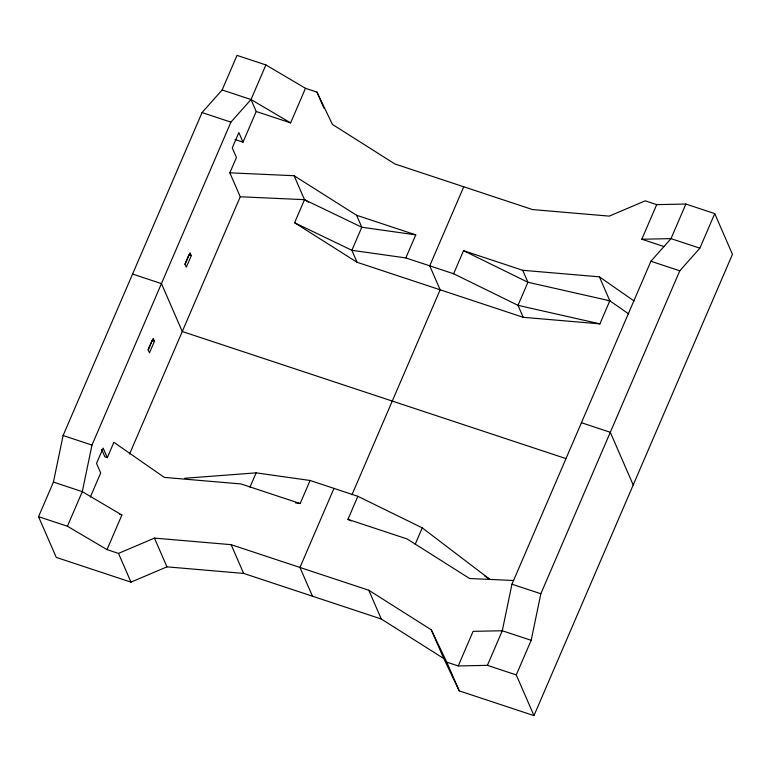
<?xml version="1.0" encoding="UTF-8"?>
<svg xmlns="http://www.w3.org/2000/svg" width="771" height="771" viewBox="0 0 771 771"><rect width="100%" height="100%" fill="white"/><g stroke="black" fill="none" stroke-linecap="round" stroke-linejoin="round"><path stroke-width="1.16" d="M53.43 482.087L63.106 435.519L202.05 112.576L222.135 89.966L237.025 55.377L265.889 64.937L305.489 88.299L316.948 92.096L332.426 124.43L394.925 163.982L532.568 209.577L609.263 216.121L645.231 200.826L656.69 204.633L685.882 204.045L714.746 213.606L732.45 254.324L533.975 715.623L459.256 690.874L443.778 658.54L431.278 629.801L368.789 590.249L231.136 544.663L154.451 538.11L118.483 553.405L107.015 549.607L67.414 526.236L38.55 516.676L53.43 482.087L82.295 491.647L121.895 515.018L107.015 549.607M265.889 64.937L251.009 99.526L230.915 122.136L91.971 445.079L82.295 491.647L67.414 526.236M685.882 204.045L671.001 238.634L650.907 261.253L511.963 584.196L502.287 630.755L487.407 665.354L458.225 665.932L446.756 662.135L431.278 629.801M533.975 715.623L516.271 674.914L531.161 640.315L540.837 593.757L679.771 270.814L699.866 248.195L714.746 213.606M148.013 349.909L152.07 340.474L154.46 341.264L149.497 352.8L148.244 349.918L153.207 338.392L154.46 341.264M184.857 264.27L188.914 254.825L191.304 255.625L186.341 267.151L185.088 264.28L190.051 252.743L191.304 255.625M90.332 497.054L100.693 472.96L96.529 463.381L103.121 448.057L107.294 457.637L104.904 456.846L101.666 449.397M107.294 457.637L113.886 442.303L164.3 477.394L240.995 483.947L300.17 503.54L310.096 480.478L357.869 496.302L422.248 527.875L489.951 579.407L484.911 576.216M129.528 454.109L240.244 196.769L229.835 172.82L236.427 157.486L232.264 147.907L238.856 132.573L243.019 142.163L235.02 139.512M243.019 142.163L256.213 111.496L251.009 99.526L222.135 89.966M256.213 111.496L290.609 122.888L305.489 88.299M294.589 222.732L351.875 250.305L405.845 257.928L453.618 273.753L463.535 250.691L522.719 270.293L599.404 276.837L609.822 300.796L599.896 323.859L523.201 317.305L357.079 262.285L294.589 222.732L304.516 199.67L294.098 175.721L229.835 172.82M249.987 487.137L256.126 472.854L310.096 480.478M405.845 257.928L415.771 234.866L356.587 215.263L294.098 175.721M333.978 488.39L299.967 567.456L312.457 596.195M463.747 186.775L429.726 265.841L440.145 289.79L351.981 494.712M351.162 520.945L347.943 519.365L357.869 496.302M415.164 544.355L422.248 527.875M458.225 665.932L473.105 631.343L502.287 630.755L531.161 640.315M664.004 246.566L641.809 239.222L656.69 204.633M38.55 516.676L56.254 557.394L130.983 582.144L166.95 566.849L243.636 573.402L381.288 618.997L443.778 658.54M184.645 478.28L256.126 472.854M641.809 239.222L671.001 238.634L699.866 248.195M240.244 196.769L304.516 199.67L361.801 227.243L415.771 234.866M513.65 580.505L469.616 578.52L407.117 538.968L347.943 519.365M607.423 300.584L609.822 300.796L628.606 313.864M295.476 502.885L300.17 503.54M609.822 300.796L527.923 282.263L463.535 250.691M599.896 323.859L517.996 305.335L453.618 273.753M202.05 112.576L230.915 122.136M650.907 261.253L679.771 270.814M132.573 274.052L161.447 283.612L182.274 331.511L565.741 458.523M581.44 422.72L610.304 432.28L633.213 484.978M63.106 435.519L91.971 445.079M511.963 584.196L540.837 593.757M119.678 514.276L121.895 515.018M487.407 665.354L516.271 674.914M251.009 99.526L290.609 122.888M304.516 199.67L308.545 202.224M599.404 276.837L634.003 300.921M522.719 270.293L527.923 282.263L517.996 305.335L523.201 317.305M316.948 92.096L323.897 108.065M356.587 215.263L361.801 227.243L351.875 250.305L357.079 262.285M446.756 662.135L459.256 690.874M368.789 590.249L381.288 618.997M231.136 544.663L243.636 573.402M154.451 538.11L166.95 566.849M118.483 553.405L130.983 582.144"/></g></svg>
